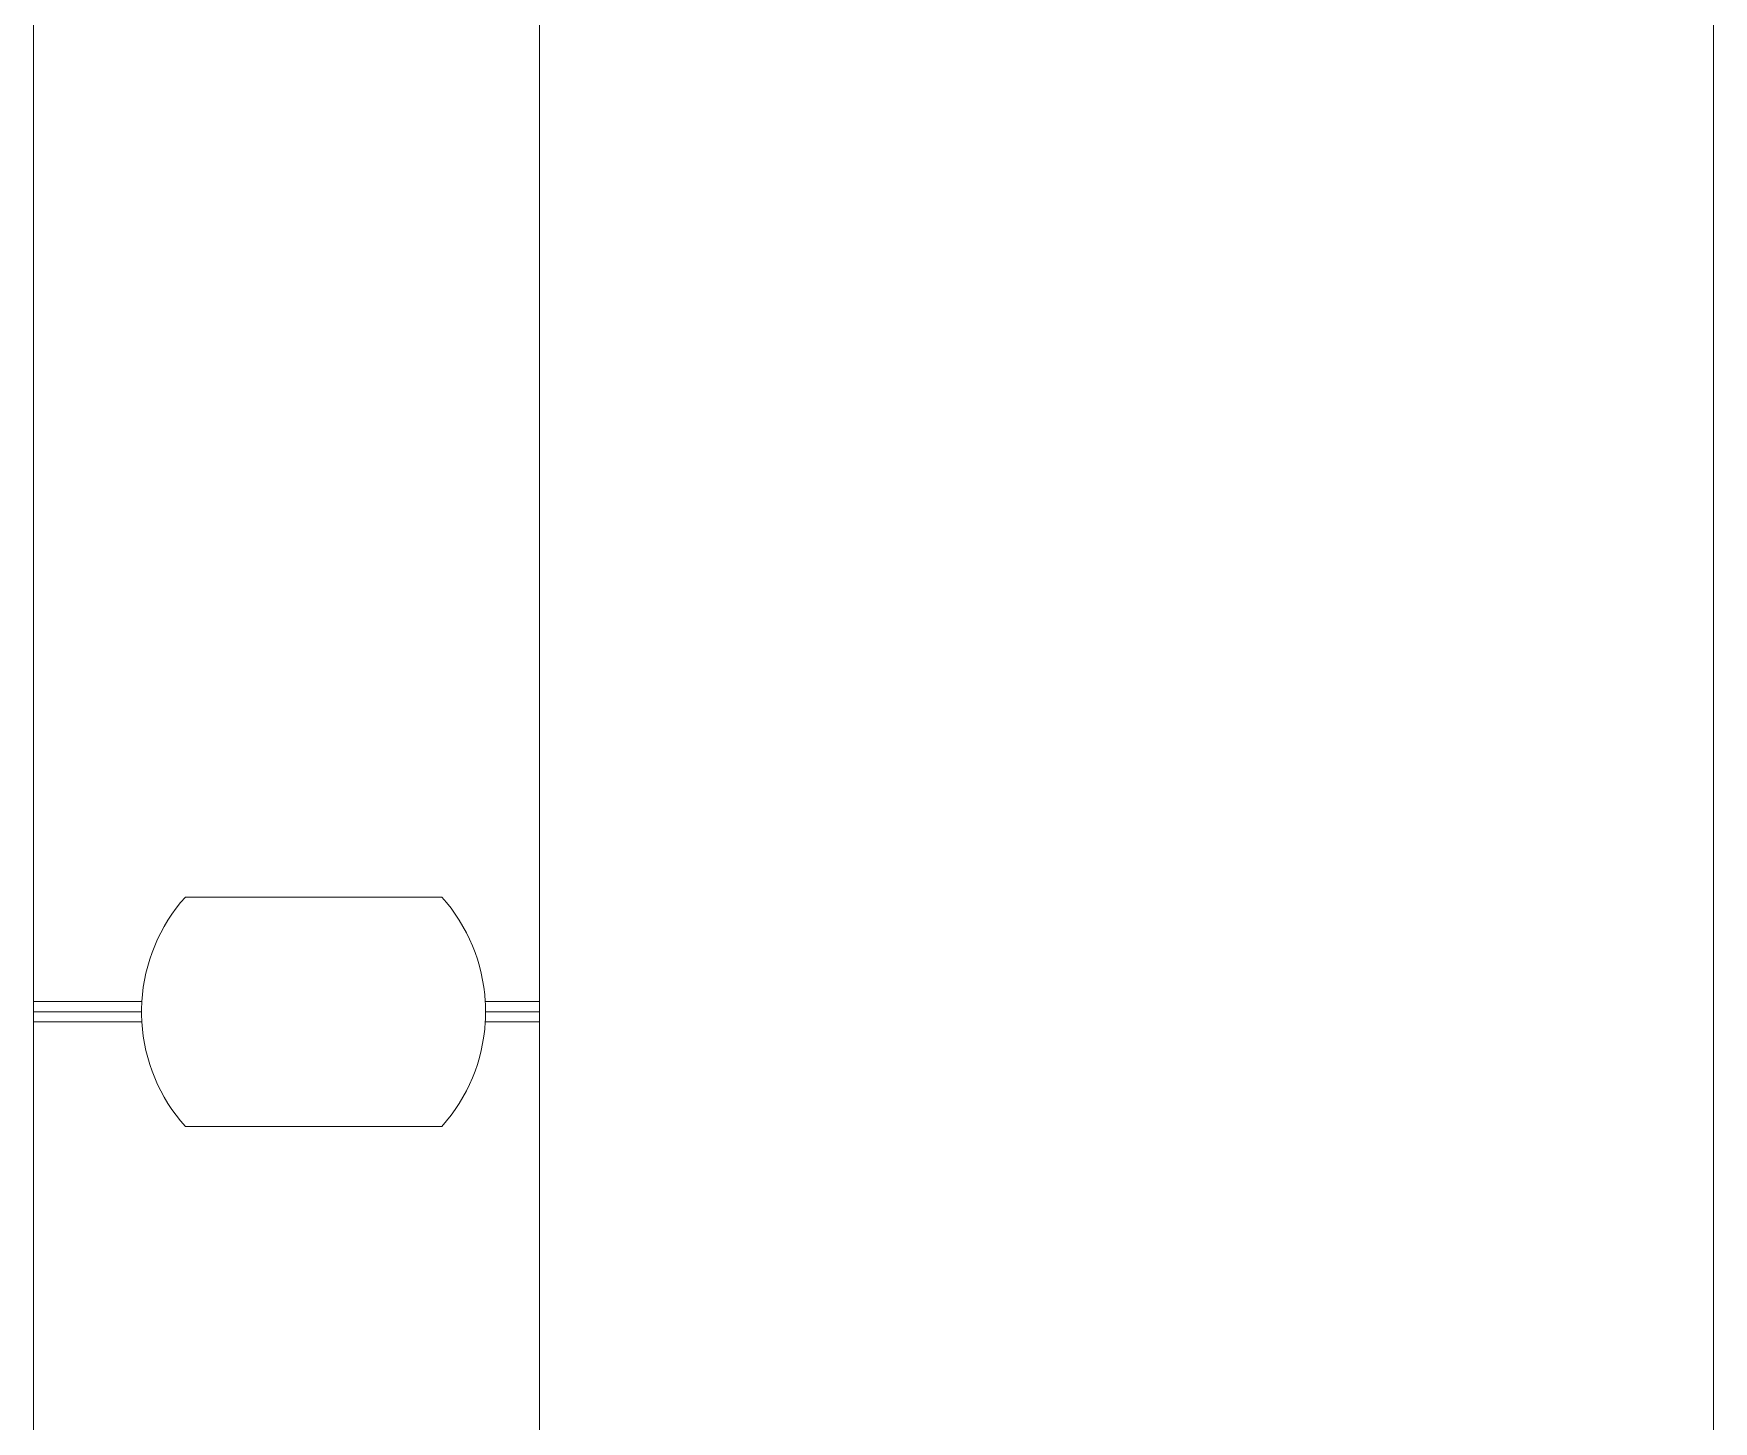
# Model space of a CAD drawing. Header units: millimetres. Extents: x 4134 to 7422, y 1400 to 3585.
# Drawn here: x 5096.45 to 5146.25, y 3013.48 to 3054.63 of the extents above; entities that cross this region are included whole.
import ezdxf

# ---------------------------------------------------------------- set-up
doc = ezdxf.new("R2010")
doc.units = ezdxf.units.MM
doc.layers.add('! NO PLOT !', color=7, linetype='Continuous', true_color=0xff75dd, plot=False)
doc.layers.add('000-PI-Oprema', color=30, linetype='Continuous', lineweight=5)
doc.layers.add('004-PI-DIN Šina', color=3, linetype='Continuous')

# ---------------------------------------------------------------- blocks, each defined once
blk = doc.blocks.new('IM 155-5 PN ST - 6ES7155-5AA01-0AB0')
at = {"color": 0, "linetype": 'ByBlock', "lineweight": 0, "ltscale": 0.25}
blk.add_lwpolyline([(0, 147.007), (34.8, 147.007), (34.8, 0), (0, 0), (0, 147.007)], dxfattribs=at)
at = {"layer": '000-PI-Oprema', "color": 0, "linetype": 'ByBlock', "lineweight": 0}
blk.add_open_spline([(34.8, 8.007), (34.8, 8.859), (34.8, 10.524), (34.8, 12.857), (34.8, 14.973), (34.8, 17.743), (34.8, 21.643), (34.8, 27.557), (34.8, 37.017), (34.8, 50.127), (34.8, 67.357), (34.8, 85.999), (34.8, 103.048), (34.8, 118.245), (34.8, 128.598), (34.8, 136.94), (34.8, 141.966), (34.8, 145.414), (34.8, 147.007)], degree=3, knots=[0, 0, 0, 0, 0.018357, 0.035822, 0.050221, 0.063898, 0.09543, 0.134182, 0.191169, 0.299064, 0.416456, 0.562341, 0.701008, 0.784589, 0.890964, 0.925157, 0.965428, 1, 1, 1, 1], dxfattribs=at)

msp = doc.modelspace()

# ---------------------------------------------------------------- linework, layer by layer
at = {"layer": '! NO PLOT !', "color": 0, "linetype": 'ByBlock', "lineweight": 0, "ltscale": 0.25}
msp.add_line((5096.448, 3048.547), (5096.448, 3048.547), dxfattribs=at)
msp.add_line((5096.448, 3048.547), (5096.448, 3048.547), dxfattribs=at)
at = {"layer": '004-PI-DIN Šina', "color": 0, "linetype": 'ByBlock', "lineweight": 0}
for p, q in [((5096.448, 3071.166), (5096.448, 3025.928)), ((5108.549, 3029.028), (5100.946, 3029.028)), ((5096.448, 3025.928), (5096.448, 3025.628)), ((5099.657, 3025.928), (5096.448, 3025.928)), ((5111.448, 3025.928), (5109.839, 3025.928)), ((5096.448, 3025.628), (5096.448, 3025.328)), ((5099.648, 3025.628), (5096.448, 3025.628)), ((5111.448, 3025.628), (5109.848, 3025.628)), ((5096.448, 3025.328), (5096.448, 2975.779)), ((5099.657, 3025.328), (5096.448, 3025.328)), ((5111.448, 3025.328), (5109.839, 3025.328)), ((5100.946, 3022.228), (5108.549, 3022.228))]:
    msp.add_line(p, q, dxfattribs=at)
for start, end in [(138.1897, 176.6277), (3.3723, 41.8103), (183.3723, 221.8103), (318.1897, 356.6277)]:
    msp.add_arc((5104.748, 3025.628), 5.1, start, end, dxfattribs=at)
for major_axis, start_param, end_param in [((5.1, 0), 3.082735, 3.141593), ((5.1, 0), 0, 0.058858), ((0, 5.1), 1.570796, 1.629654), ((5.1, 0), 6.224328, 6.283185)]:
    msp.add_ellipse((5104.748, 3025.628), major_axis=major_axis, ratio=1, start_param=start_param, end_param=end_param, dxfattribs=at)

# ---------------------------------------------------------------- block references
at = {"layer": '000-PI-Oprema', "color": 0, "linetype": 'ByBlock', "lineweight": 0}
msp.add_blockref('IM 155-5 PN ST - 6ES7155-5AA01-0AB0', (5111.448, 2940.778), dxfattribs=at)

doc.saveas('drawing.dxf')
